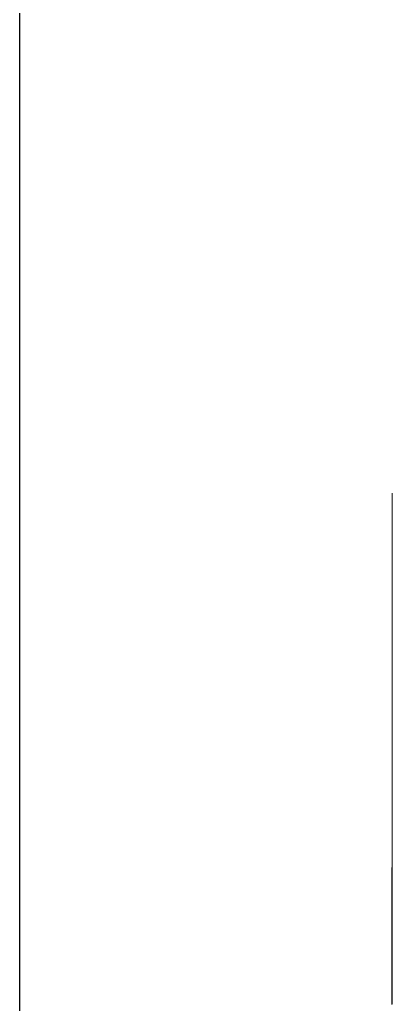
# Model space of a CAD drawing. Header units: metres. Extents: x 0 to 175, y -70 to 21.
# Drawn here: x 125.33 to 134.4, y -54.19 to -30.19 of the extents above; entities that cross this region are included whole.
import ezdxf

# ---------------------------------------------------------------- set-up
doc = ezdxf.new("R2010")
doc.units = ezdxf.units.M
doc.header["$LTSCALE"] = 0.5
doc.layers.add('arquitecturapasito', color=252, linetype='Continuous', lineweight=5)
doc.layers.add('CUADRO', color=7, linetype='Continuous')

msp = doc.modelspace()

# ---------------------------------------------------------------- linework, layer by layer
at = {"layer": 'arquitecturapasito', "color": 252}
for p, q in [((134.401, -41.728), (134.401, -42.028)), ((134.401, -42.028), (134.401, -44.768)), ((134.401, -44.768), (134.401, -45.068)), ((134.401, -45.068), (134.401, -47.808)), ((134.401, -47.808), (134.401, -48.108)), ((134.401, -48.108), (134.401, -54.188)), ((134.393, -50.855), (134.393, -51.155)), ((134.401, -50.848), (134.401, -53.888)), ((134.393, -51.155), (134.393, -53.895)), ((134.393, -53.895), (134.393, -54.195))]:
    msp.add_line(p, q, dxfattribs=at)
at = {"layer": 'CUADRO'}
msp.add_lwpolyline([(125.332, -2.977), (174.582, -3.024), (174.582, -69.414), (125.332, -69.367)], close=True, dxfattribs=at)

doc.saveas('drawing.dxf')
